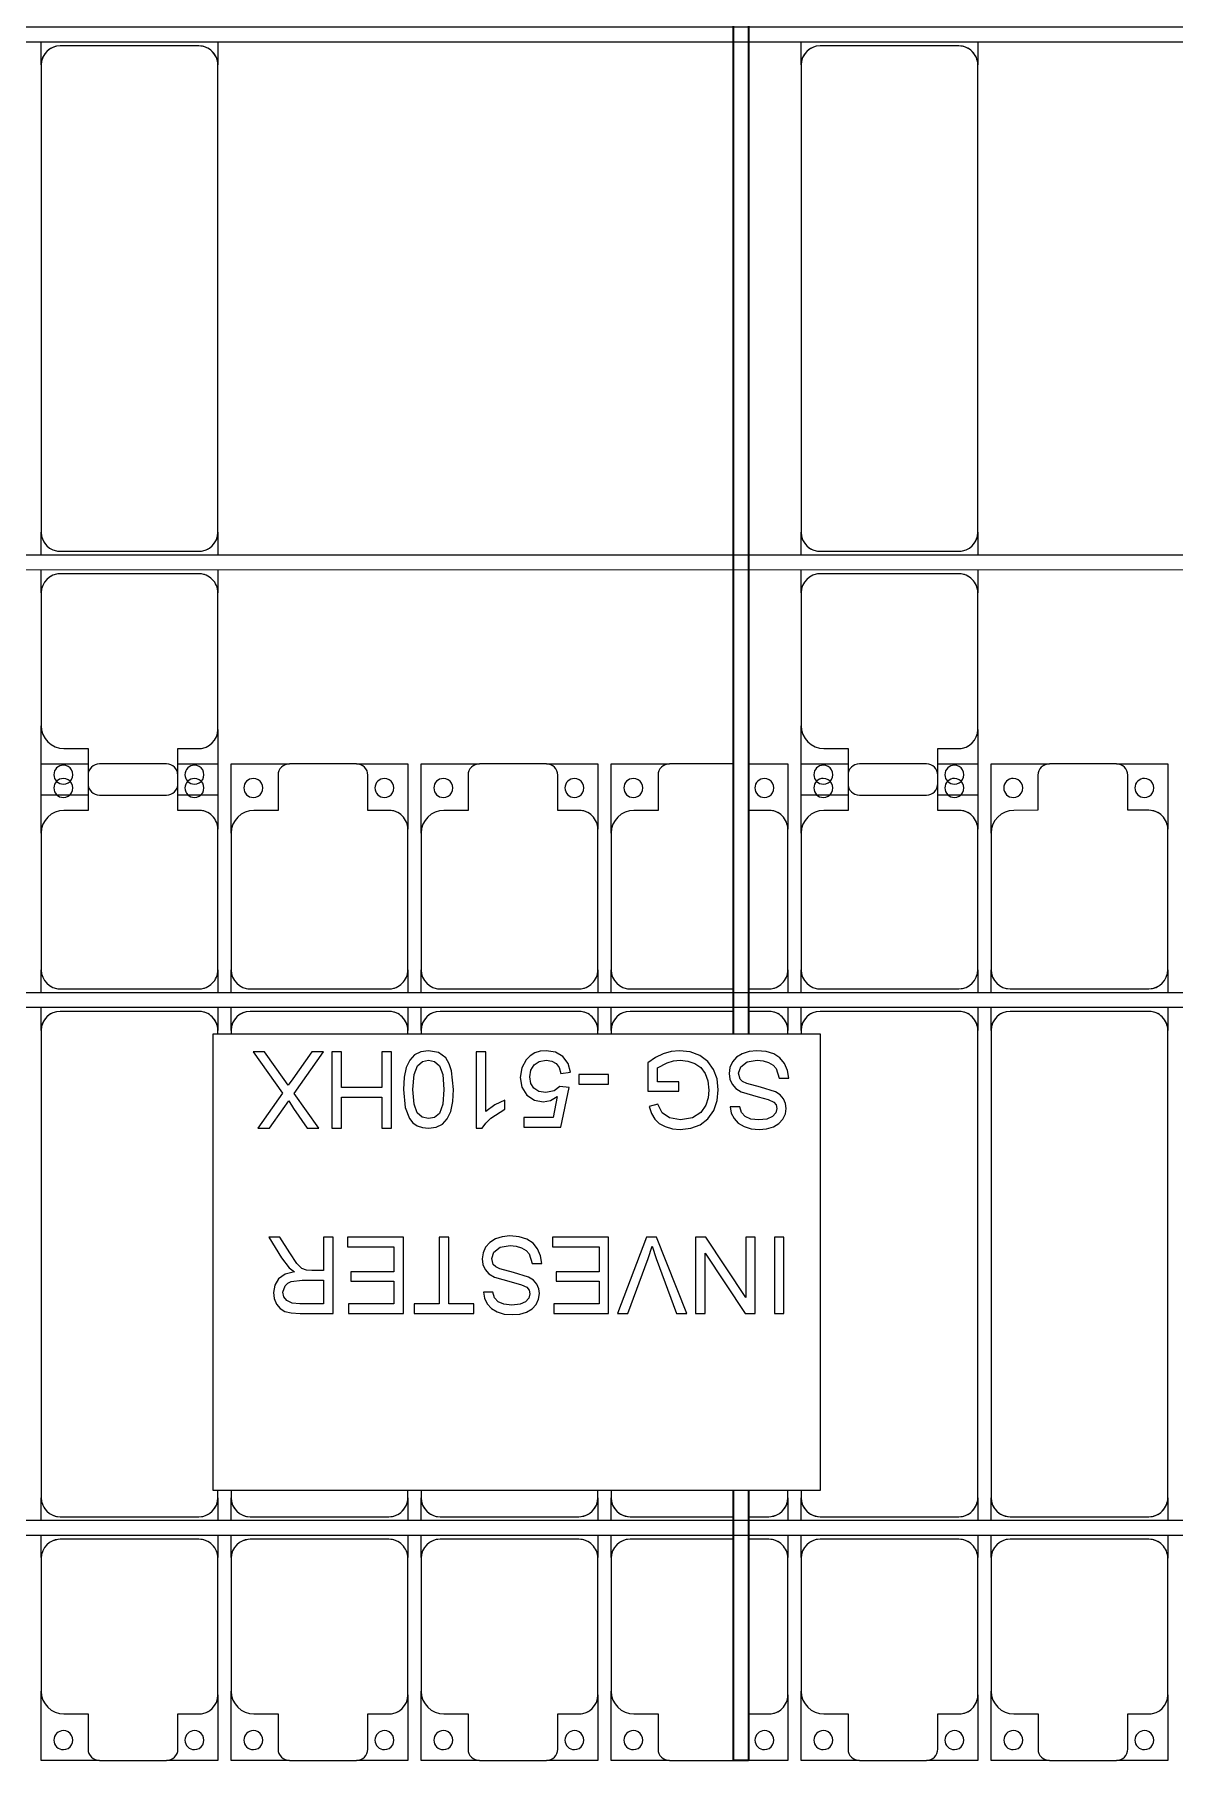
# Model space of a CAD drawing. Header units: millimetres. Extents: x -201615 to 10595, y 61217 to 115919.
# Drawn here: x -148133 to -145133, y 69547 to 74092 of the extents above; entities that cross this region are included whole.
import ezdxf

# ---------------------------------------------------------------- set-up
doc = ezdxf.new("R2010")
doc.units = ezdxf.units.MM
doc.layers.add('A-GENM', color=13, linetype='Continuous', lineweight=9)
doc.layers.add('S-BEAM', color=12, linetype='Continuous', lineweight=9)

# ---------------------------------------------------------------- blocks, each defined once
blk = doc.blocks.new('Dải phao đi lại kèm đỡ invester - DẢI PHAO ĐI LẠI-39446-BỐ TRÍ KHUNG KẾT CẤU BÈ PIN 03')
at = {"layer": 'A-GENM', "color": 7}
for p, q in [((45758.4, 1312.2), (45881.8, 1312.2)), ((45758.4, 1129.7), (45758.4, 1312.2)), ((45881.8, 1282.2), (45881.8, 1189.7)), ((46088.2, 1312.2), (45911.8, 1312.2)), ((46118.2, 1312.2), (46223.4, 1312.2)), ((46118.2, 1189.7), (46118.2, 1282.2)), ((46223.4, 1312.2), (46223.4, 1139.7)), ((46258.4, 1312.2), (46411.8, 1312.2)), ((46258.4, 1129.7), (46258.4, 1312.2)), ((46381.8, 1282.2), (46381.8, 1189.7)), ((46588.2, 1312.2), (46411.8, 1312.2)), ((46588.2, 1312.2), (46723.4, 1312.2)), ((46618.2, 1189.7), (46618.2, 1282.2)), ((46723.4, 1312.2), (46723.4, 1139.7)), ((46758.4, 1312.2), (46911.8, 1312.2)), ((46758.4, 1129.7), (46758.4, 1312.2)), ((46881.8, 1282.2), (46881.8, 1189.7)), ((47088.2, 1312.2), (46911.8, 1312.2)), ((47088.2, 1312.2), (47223.4, 1312.2)), ((47118.2, 1189.7), (47118.2, 1282.2)), ((47223.4, 1312.2), (47223.4, 1139.7)), ((47258.4, 1312.2), (47411.8, 1312.2)), ((47258.4, 1129.7), (47258.4, 1312.2)), ((47381.8, 1282.2), (47381.8, 1189.7)), ((47580, 1312.2), (47411.8, 1312.2)), ((47620, 1312.2), (47723.4, 1312.2)), ((47723.4, 1312.2), (47723.4, 1139.7)), ((47758.4, 1312.2), (47881.8, 1312.2)), ((47758.4, 1129.7), (47758.4, 1312.2)), ((47881.8, 1282.2), (47881.8, 1189.7)), ((48088.2, 1312.2), (47911.8, 1312.2)), ((48118.2, 1312.2), (48223.4, 1312.2)), ((48118.2, 1189.7), (48118.2, 1282.2)), ((48223.4, 1312.2), (48223.4, 1139.7)), ((48258.4, 1312.2), (48411.8, 1312.2)), ((48258.4, 1129.7), (48258.4, 1312.2)), ((48381.8, 1282.2), (48381.8, 1189.7)), ((48588.2, 1312.2), (48411.8, 1312.2)), ((48588.2, 1312.2), (48723.4, 1312.2)), ((48618.2, 1189.7), (48618.2, 1282.2)), ((48723.4, 1312.2), (48723.4, 1139.7)), ((45881.8, 1189.7), (45818.4, 1189.7)), ((46173.4, 1189.7), (46118.2, 1189.7)), ((46381.8, 1189.7), (46318.4, 1189.7)), ((46673.4, 1189.7), (46618.2, 1189.7)), ((46881.8, 1189.7), (46818.4, 1189.7)), ((47173.4, 1189.7), (47118.2, 1189.7)), ((47381.8, 1189.7), (47318.4, 1189.7)), ((47673.4, 1189.7), (47620, 1189.7)), ((47881.8, 1189.7), (47818.4, 1189.7)), ((48173.4, 1189.7), (48118.2, 1189.7)), ((48381.8, 1189.7), (48318.4, 1189.7)), ((48673.4, 1189.7), (48618.2, 1189.7)), ((46223.4, 769.7), (46223.4, 1139.7)), ((46723.4, 769.7), (46723.4, 1139.7)), ((47223.4, 769.7), (47223.4, 1139.7)), ((47723.4, 769.7), (47723.4, 1139.7)), ((48223.4, 769.7), (48223.4, 1139.7)), ((48723.4, 769.7), (48723.4, 1139.7)), ((45758.4, 1129.7), (45758.4, 769.7)), ((46258.4, 1129.7), (46258.4, 769.7)), ((46758.4, 1129.7), (46758.4, 769.7)), ((47258.4, 1129.7), (47258.4, 769.7)), ((47758.4, 1129.7), (47758.4, 769.7)), ((48258.4, 1129.7), (48258.4, 769.7)), ((45758.4, 710.3), (45758.4, 769.7)), ((46223.4, 769.7), (46223.4, 710.3)), ((46258.4, 710.3), (46258.4, 769.7)), ((46723.4, 769.7), (46723.4, 710.3)), ((46758.4, 710.3), (46758.4, 769.7)), ((47223.4, 769.7), (47223.4, 710.3)), ((47258.4, 710.3), (47258.4, 769.7)), ((47723.4, 769.7), (47723.4, 710.3)), ((47758.4, 710.3), (47758.4, 769.7)), ((48223.4, 769.7), (48223.4, 710.3)), ((48258.4, 710.3), (48258.4, 769.7)), ((48723.4, 769.7), (48723.4, 710.3)), ((45808.4, 719.7), (46173.4, 719.7)), ((46308.4, 719.7), (46673.4, 719.7)), ((46808.4, 719.7), (47173.4, 719.7)), ((47308.4, 719.7), (47580, 719.7)), ((47620, 719.7), (47673.4, 719.7)), ((47808.4, 719.7), (48173.4, 719.7)), ((48308.4, 719.7), (48673.4, 719.7)), ((45758.4, 610.3), (45758.4, 670.3)), ((46173.4, 660.3), (45808.4, 660.3)), ((46223.4, 670.3), (46223.4, 610.3)), ((46258.4, 610.3), (46258.4, 670.3)), ((46673.4, 660.3), (46308.4, 660.3)), ((46723.4, 670.3), (46723.4, 610.3)), ((46758.4, 610.3), (46758.4, 670.3)), ((47173.4, 660.3), (46808.4, 660.3)), ((47223.4, 670.3), (47223.4, 610.3)), ((47258.4, 610.3), (47258.4, 670.3)), ((47580, 660.3), (47308.4, 660.3)), ((47673.4, 660.3), (47620, 660.3)), ((47723.4, 670.3), (47723.4, 610.3)), ((47758.4, 610.3), (47758.4, 670.3)), ((48173.4, 660.3), (47808.4, 660.3)), ((48223.4, 670.3), (48223.4, 610.3)), ((48258.4, 610.3), (48258.4, 670.3)), ((48673.4, 660.3), (48308.4, 660.3)), ((48723.4, 670.3), (48723.4, 610.3)), ((45758.4, 610.3), (45758.4, -620.3)), ((46223.4, 600), (46223.4, 610.3)), ((46258.4, 610.3), (46258.4, 600)), ((46723.4, 600), (46723.4, 610.3)), ((46758.4, 610.3), (46758.4, 600)), ((47223.4, 600), (47223.4, 610.3)), ((47258.4, 610.3), (47258.4, 600)), ((47723.4, 600), (47723.4, 610.3)), ((47758.4, 610.3), (47758.4, 600)), ((48223.4, -620.3), (48223.4, 610.3)), ((48258.4, 610.3), (48258.4, -620.3)), ((48723.4, -620.3), (48723.4, 610.3)), ((45758.4, -679.7), (45758.4, -620.3)), ((46223.4, -620.3), (46223.4, -600)), ((46223.4, -620.3), (46223.4, -679.7)), ((46258.4, -600), (46258.4, -620.3)), ((46258.4, -679.7), (46258.4, -620.3)), ((46723.4, -620.3), (46723.4, -600)), ((46723.4, -620.3), (46723.4, -679.7)), ((46758.4, -600), (46758.4, -620.3)), ((46758.4, -679.7), (46758.4, -620.3)), ((47223.4, -620.3), (47223.4, -600)), ((47223.4, -620.3), (47223.4, -679.7)), ((47258.4, -600), (47258.4, -620.3)), ((47258.4, -679.7), (47258.4, -620.3)), ((47723.4, -620.3), (47723.4, -600)), ((47723.4, -620.3), (47723.4, -679.7)), ((47758.4, -600), (47758.4, -620.3)), ((47758.4, -679.7), (47758.4, -620.3)), ((48223.4, -620.3), (48223.4, -679.7)), ((48258.4, -679.7), (48258.4, -620.3)), ((48723.4, -620.3), (48723.4, -679.7)), ((45808.4, -670.3), (46173.4, -670.3)), ((46308.4, -670.3), (46673.4, -670.3)), ((46808.4, -670.3), (47173.4, -670.3)), ((47308.4, -670.3), (47580, -670.3)), ((47620, -670.3), (47673.4, -670.3)), ((47808.4, -670.3), (48173.4, -670.3)), ((48308.4, -670.3), (48673.4, -670.3)), ((45758.4, -777.9), (45758.4, -719.7)), ((46223.4, -719.7), (46223.4, -777.9)), ((46258.4, -777.9), (46258.4, -719.7)), ((46723.4, -719.7), (46723.4, -777.9)), ((46758.4, -777.9), (46758.4, -719.7)), ((47223.4, -719.7), (47223.4, -777.9)), ((47258.4, -777.9), (47258.4, -719.7)), ((47723.4, -719.7), (47723.4, -777.9)), ((47758.4, -777.9), (47758.4, -719.7)), ((48223.4, -719.7), (48223.4, -777.9)), ((48258.4, -777.9), (48258.4, -719.7)), ((48723.4, -719.7), (48723.4, -779.7)), ((46173.4, -729.7), (45808.4, -729.7)), ((46673.4, -729.7), (46308.4, -729.7)), ((47173.4, -729.7), (46808.4, -729.7)), ((47580, -729.7), (47308.4, -729.7)), ((47673.4, -729.7), (47620, -729.7)), ((48173.4, -729.7), (47808.4, -729.7)), ((48673.4, -729.7), (48308.4, -729.7)), ((45758.4, -779.7), (45758.4, -1129.7)), ((46223.4, -1139.7), (46223.4, -779.7)), ((46258.4, -779.7), (46258.4, -1129.7)), ((46723.4, -1139.7), (46723.4, -779.7)), ((46758.4, -779.7), (46758.4, -1129.7)), ((47223.4, -1139.7), (47223.4, -779.7)), ((47258.4, -779.7), (47258.4, -1129.7)), ((47723.4, -1139.7), (47723.4, -779.7)), ((47758.4, -779.7), (47758.4, -1129.7)), ((48223.4, -1139.7), (48223.4, -779.7)), ((48258.4, -779.7), (48258.4, -1129.7)), ((48723.4, -1139.7), (48723.4, -779.7)), ((45758.4, -1312.2), (45758.4, -1129.7)), ((46258.4, -1312.2), (46258.4, -1129.7)), ((46758.4, -1312.2), (46758.4, -1129.7)), ((47258.4, -1312.2), (47258.4, -1129.7)), ((47758.4, -1312.2), (47758.4, -1129.7)), ((48258.4, -1312.2), (48258.4, -1129.7)), ((46223.4, -1139.7), (46223.4, -1312.2)), ((46723.4, -1139.7), (46723.4, -1312.2)), ((47223.4, -1139.7), (47223.4, -1312.2)), ((47723.4, -1139.7), (47723.4, -1312.2)), ((48223.4, -1139.7), (48223.4, -1312.2)), ((48723.4, -1139.7), (48723.4, -1312.2)), ((45818.4, -1189.7), (45881.8, -1189.7)), ((45881.8, -1189.7), (45881.8, -1282.2)), ((46118.2, -1282.2), (46118.2, -1189.7)), ((46118.2, -1189.7), (46173.4, -1189.7)), ((46318.4, -1189.7), (46381.8, -1189.7)), ((46381.8, -1189.7), (46381.8, -1282.2)), ((46618.2, -1282.2), (46618.2, -1189.7)), ((46618.2, -1189.7), (46673.4, -1189.7)), ((46818.4, -1189.7), (46881.8, -1189.7)), ((46881.8, -1189.7), (46881.8, -1282.2)), ((47118.2, -1282.2), (47118.2, -1189.7)), ((47118.2, -1189.7), (47173.4, -1189.7)), ((47318.4, -1189.7), (47381.8, -1189.7)), ((47381.8, -1189.7), (47381.8, -1282.2)), ((47620, -1189.7), (47673.4, -1189.7)), ((47818.4, -1189.7), (47881.8, -1189.7)), ((47881.8, -1189.7), (47881.8, -1282.2)), ((48118.2, -1282.2), (48118.2, -1189.7)), ((48118.2, -1189.7), (48173.4, -1189.7)), ((48318.4, -1189.7), (48381.8, -1189.7)), ((48381.8, -1189.7), (48381.8, -1282.2)), ((48618.2, -1282.2), (48618.2, -1189.7)), ((48618.2, -1189.7), (48673.4, -1189.7)), ((45911.8, -1312.2), (45758.4, -1312.2)), ((45911.8, -1312.2), (46088.2, -1312.2)), ((46223.4, -1312.2), (46088.2, -1312.2)), ((46411.8, -1312.2), (46258.4, -1312.2)), ((46411.8, -1312.2), (46588.2, -1312.2)), ((46723.4, -1312.2), (46588.2, -1312.2)), ((46911.8, -1312.2), (46758.4, -1312.2)), ((46911.8, -1312.2), (47088.2, -1312.2)), ((47223.4, -1312.2), (47088.2, -1312.2)), ((47411.8, -1312.2), (47258.4, -1312.2)), ((47411.8, -1312.2), (47580, -1312.2)), ((47723.4, -1312.2), (47620, -1312.2)), ((47911.8, -1312.2), (47758.4, -1312.2)), ((47911.8, -1312.2), (48088.2, -1312.2)), ((48223.4, -1312.2), (48088.2, -1312.2)), ((48411.8, -1312.2), (48258.4, -1312.2)), ((48411.8, -1312.2), (48588.2, -1312.2)), ((48723.4, -1312.2), (48588.2, -1312.2))]:
    blk.add_line(p, q, dxfattribs=at)
for centre, radius, start, end in [((45816.8, 1248.6), 25, 90, 270), ((45816.8, 1248.6), 25, 270, 90), ((45911.8, 1282.2), 30, 90, 180), ((46088.2, 1282.2), 30, 0, 90), ((46161.8, 1248.6), 25, 90, 270), ((46161.8, 1248.6), 25, 270, 90), ((46316.8, 1248.6), 25, 90, 270), ((46316.8, 1248.6), 25, 270, 90), ((46411.8, 1282.2), 30, 90, 180), ((46411.8, 1282.2), 30, 90, 135), ((46588.2, 1282.2), 30, 0, 90), ((46588.2, 1282.2), 30, 45, 90), ((46661.8, 1248.6), 25, 90, 270), ((46661.8, 1248.6), 25, 270, 90), ((46816.8, 1248.6), 25, 90, 270), ((46816.8, 1248.6), 25, 270, 90), ((46911.8, 1282.2), 30, 90, 180), ((46911.8, 1282.2), 30, 90, 135), ((47088.2, 1282.2), 30, 360, 90), ((47088.2, 1282.2), 30, 45, 90), ((47161.8, 1248.6), 25, 90, 270), ((47161.8, 1248.6), 25, 270, 90), ((47316.8, 1248.6), 25, 90, 270), ((47316.8, 1248.6), 25, 270, 90), ((47411.8, 1282.2), 30, 90, 180), ((47411.8, 1282.2), 30, 90, 135), ((47661.8, 1248.6), 25, 90, 270), ((47661.8, 1248.6), 25, 270, 90), ((47816.8, 1248.6), 25, 90, 270), ((47816.8, 1248.6), 25, 270, 90), ((47911.8, 1282.2), 30, 90, 180), ((48088.2, 1282.2), 30, 0, 90), ((48161.8, 1248.6), 25, 90, 270), ((48161.8, 1248.6), 25, 270, 90), ((48316.8, 1248.6), 25, 90, 270), ((48316.8, 1248.6), 25, 270, 90), ((48411.8, 1282.2), 30, 90, 180), ((48411.8, 1282.2), 30, 90, 135), ((48588.2, 1282.2), 30, 0, 90), ((48588.2, 1282.2), 30, 45, 90), ((48661.8, 1248.6), 25, 90, 270), ((48661.8, 1248.6), 25, 270, 90), ((45818.4, 1129.7), 60, 90, 180), ((46173.4, 1139.7), 50, 360, 90), ((46173.4, 1139.7), 50, 60, 90), ((46318.4, 1129.7), 60, 90, 180), ((46673.4, 1139.7), 50, 0, 90), ((46673.4, 1139.7), 50, 60, 90), ((46818.4, 1129.7), 60, 90, 180), ((47173.4, 1139.7), 50, 360, 90), ((47173.4, 1139.7), 50, 60, 90), ((47318.4, 1129.7), 60, 90, 180), ((47673.4, 1139.7), 50, 360, 90), ((47673.4, 1139.7), 50, 60, 90), ((47818.4, 1129.7), 60, 90, 180), ((48173.4, 1139.7), 50, 360, 90), ((48173.4, 1139.7), 50, 60, 90), ((48318.4, 1129.7), 60, 90, 180), ((48673.4, 1139.7), 50, 0, 90), ((48673.4, 1139.7), 50, 60, 90), ((45808.4, 769.7), 50, 180, 270), ((46173.4, 769.7), 50, 270, 0), ((46308.4, 769.7), 50, 180, 270), ((46673.4, 769.7), 50, 270, 0), ((46808.4, 769.7), 50, 180, 270), ((47173.4, 769.7), 50, 270, 0), ((47308.4, 769.7), 50, 180, 270), ((47673.4, 769.7), 50, 270, 0), ((47808.4, 769.7), 50, 180, 270), ((48173.4, 769.7), 50, 270, 360), ((48308.4, 769.7), 50, 180, 270), ((48673.4, 769.7), 50, 270, 360), ((45808.4, 769.7), 50, 240, 270), ((46173.4, 769.7), 50, 270, 300), ((46308.4, 769.7), 50, 240, 270), ((46673.4, 769.7), 50, 270, 300), ((46808.4, 769.7), 50, 240, 270), ((47173.4, 769.7), 50, 270, 300), ((47308.4, 769.7), 50, 240, 270), ((47673.4, 769.7), 50, 270, 300), ((47808.4, 769.7), 50, 240, 270), ((48173.4, 769.7), 50, 270, 300), ((48308.4, 769.7), 50, 240, 270), ((48673.4, 769.7), 50, 270, 300), ((45808.4, 610.3), 50, 90, 180), ((45808.4, 610.3), 50, 105, 165), ((46173.4, 610.3), 50, 360, 90), ((46173.4, 610.3), 50, 60, 90), ((46173.4, 610.3), 50, 15, 45), ((46308.4, 610.3), 50, 90, 180), ((46308.4, 610.3), 50, 135, 165), ((46308.4, 610.3), 50, 105, 131.7572), ((46673.4, 610.3), 50, 0, 90), ((46673.4, 610.3), 50, 60, 90), ((46673.4, 610.3), 50, 15, 45), ((46808.4, 610.3), 50, 90, 180), ((46808.4, 610.3), 50, 105, 165), ((47173.4, 610.3), 50, 360, 90), ((47173.4, 610.3), 50, 60, 90), ((47173.4, 610.3), 50, 15, 45), ((47308.4, 610.3), 50, 90, 180), ((47308.4, 610.3), 50, 105, 165), ((47673.4, 610.3), 50, 360, 90), ((47673.4, 610.3), 50, 60, 90), ((47673.4, 610.3), 50, 15, 45), ((47808.4, 610.3), 50, 90, 180), ((47808.4, 610.3), 50, 105, 165), ((48173.4, 610.3), 50, 360, 90), ((48173.4, 610.3), 50, 60, 90), ((48173.4, 610.3), 50, 15, 45), ((48308.4, 610.3), 50, 90, 180), ((48308.4, 610.3), 50, 105, 165), ((48673.4, 610.3), 50, 360, 90), ((48673.4, 610.3), 50, 60, 90), ((48673.4, 610.3), 50, 15, 45), ((45808.4, -620.3), 50, 180, 270), ((46173.4, -620.3), 50, 270, 360), ((46173.4, -620.3), 50, 315, 345), ((46308.4, -620.3), 50, 180, 270), ((46673.4, -620.3), 50, 270, 0), ((46673.4, -620.3), 50, 315, 345), ((46808.4, -620.3), 50, 180, 270), ((47173.4, -620.3), 50, 270, 360), ((47173.4, -620.3), 50, 315, 345), ((47308.4, -620.3), 50, 180, 270), ((47673.4, -620.3), 50, 270, 360), ((47673.4, -620.3), 50, 315, 345), ((47808.4, -620.3), 50, 180, 270), ((48173.4, -620.3), 50, 270, 0), ((48173.4, -620.3), 50, 315, 345), ((48308.4, -620.3), 50, 180, 270), ((48673.4, -620.3), 50, 270, 0), ((48673.4, -620.3), 50, 315, 345), ((45808.4, -620.3), 50, 210, 270), ((46173.4, -620.3), 50, 270, 300), ((46308.4, -620.3), 50, 210, 270), ((46673.4, -620.3), 50, 270, 300), ((46808.4, -620.3), 50, 210, 270), ((47173.4, -620.3), 50, 270, 300), ((47308.4, -620.3), 50, 210, 270), ((47673.4, -620.3), 50, 270, 300), ((47808.4, -620.3), 50, 210, 270), ((48173.4, -620.3), 50, 270, 300), ((48308.4, -620.3), 50, 210, 270), ((48673.4, -620.3), 50, 270, 300), ((45808.4, -779.7), 50, 90, 180), ((45808.4, -779.7), 50, 90, 120), ((46173.4, -779.7), 50, 360, 90), ((46173.4, -779.7), 50, 60, 90), ((46308.4, -779.7), 50, 90, 180), ((46308.4, -779.7), 50, 90, 120), ((46673.4, -779.7), 50, 0, 90), ((46673.4, -779.7), 50, 60, 90), ((46808.4, -779.7), 50, 90, 180), ((46808.4, -779.7), 50, 90, 120), ((47173.4, -779.7), 50, 360, 90), ((47173.4, -779.7), 50, 60, 90), ((47308.4, -779.7), 50, 90, 180), ((47308.4, -779.7), 50, 90, 120), ((47673.4, -779.7), 50, 0, 90), ((47673.4, -779.7), 50, 60, 90), ((47808.4, -779.7), 50, 90, 180), ((47808.4, -779.7), 50, 90, 120), ((48173.4, -779.7), 50, 360, 90), ((48173.4, -779.7), 50, 60, 90), ((48308.4, -779.7), 50, 90, 180), ((48308.4, -779.7), 50, 90, 120), ((48673.4, -779.7), 50, 360, 90), ((48673.4, -779.7), 50, 60, 90), ((45818.4, -1129.7), 60, 180, 270), ((46318.4, -1129.7), 60, 180, 270), ((46818.4, -1129.7), 60, 180, 270), ((47318.4, -1129.7), 60, 180, 270), ((47818.4, -1129.7), 60, 180, 270), ((48318.4, -1129.7), 60, 180, 270), ((46173.4, -1139.7), 50, 270, 360), ((46673.4, -1139.7), 50, 270, 360), ((47173.4, -1139.7), 50, 270, 360), ((47673.4, -1139.7), 50, 270, 0), ((48173.4, -1139.7), 50, 270, 0), ((48673.4, -1139.7), 50, 270, 360), ((46173.4, -1139.7), 50, 270, 300), ((46673.4, -1139.7), 50, 270, 300), ((47173.4, -1139.7), 50, 270, 300), ((47673.4, -1139.7), 50, 270, 300), ((48173.4, -1139.7), 50, 270, 300), ((48673.4, -1139.7), 50, 270, 300), ((45816.8, -1258.6), 25, 90, 270), ((45816.8, -1258.6), 25, 270, 90), ((46161.8, -1258.6), 25, 90, 270), ((46161.8, -1258.6), 25, 270, 90), ((46316.8, -1258.6), 25, 90, 270), ((46316.8, -1258.6), 25, 270, 90), ((46661.8, -1258.6), 25, 90, 270), ((46661.8, -1258.6), 25, 270, 90), ((46816.8, -1258.6), 25, 90, 270), ((46816.8, -1258.6), 25, 270, 90), ((47161.8, -1258.6), 25, 90, 270), ((47161.8, -1258.6), 25, 270, 90), ((47316.8, -1258.6), 25, 90, 270), ((47316.8, -1258.6), 25, 270, 90), ((47661.8, -1258.6), 25, 90, 270), ((47661.8, -1258.6), 25, 270, 90), ((47816.8, -1258.6), 25, 90, 270), ((47816.8, -1258.6), 25, 270, 90), ((48161.8, -1258.6), 25, 90, 270), ((48161.8, -1258.6), 25, 270, 90), ((48316.8, -1258.6), 25, 90, 270), ((48316.8, -1258.6), 25, 270, 90), ((48661.8, -1258.6), 25, 90, 270), ((48661.8, -1258.6), 25, 270, 90), ((45911.8, -1282.2), 30, 180, 270), ((45911.8, -1282.2), 30, 225, 270), ((46088.2, -1282.2), 30, 270, 0), ((46088.2, -1282.2), 30, 270, 315), ((46411.8, -1282.2), 30, 180, 270), ((46411.8, -1282.2), 30, 225, 270), ((46588.2, -1282.2), 30, 270, 360), ((46588.2, -1282.2), 30, 270, 315), ((46911.8, -1282.2), 30, 180, 270), ((46911.8, -1282.2), 30, 225, 270), ((47088.2, -1282.2), 30, 270, 360), ((47088.2, -1282.2), 30, 270, 315), ((47411.8, -1282.2), 30, 180, 270), ((47411.8, -1282.2), 30, 225, 270), ((47911.8, -1282.2), 30, 180, 270), ((47911.8, -1282.2), 30, 225, 270), ((48088.2, -1282.2), 30, 270, 0), ((48088.2, -1282.2), 30, 270, 315), ((48411.8, -1282.2), 30, 180, 270), ((48411.8, -1282.2), 30, 225, 270), ((48588.2, -1282.2), 30, 270, 0), ((48588.2, -1282.2), 30, 270, 315)]:
    blk.add_arc(centre, radius, start, end, dxfattribs=at)
blk = doc.blocks.new('Dai phao do pin - DẢI PHAO ĐỠ PIN-16696-BỐ TRÍ KHUNG KẾT CẤU BÈ PIN 03')
at = {"layer": 'A-GENM', "color": 7}
for p, q in [((-1312.2, 241.6), (-1129.7, 241.6)), ((-1312.2, 118.2), (-1312.2, 241.6)), ((-779.7, 241.6), (-1129.7, 241.6)), ((-779.7, 241.6), (-719.7, 241.6)), ((-679.7, 241.6), (-620.3, 241.6)), ((610.3, 241.6), (-620.3, 241.6)), ((610.3, 241.6), (670.3, 241.6)), ((-729.7, -173.4), (-729.7, 191.6)), ((-670.3, 191.6), (-670.3, -173.4)), ((660.3, -173.4), (660.3, 191.6)), ((-1189.7, 181.6), (-1189.7, 118.2)), ((-1189.7, 118.2), (-1282.2, 118.2)), ((-1312.2, 88.2), (-1312.2, -88.2)), ((-1312.2, -223.4), (-1312.2, -118.2)), ((-1282.2, -118.2), (-1189.7, -118.2)), ((-1189.7, -118.2), (-1189.7, -173.4)), ((-1139.7, -223.4), (-1312.2, -223.4)), ((-1139.7, -223.4), (-779.7, -223.4)), ((-719.7, -223.4), (-779.7, -223.4)), ((-620.3, -223.4), (-679.7, -223.4)), ((-620.3, -223.4), (610.3, -223.4)), ((670.3, -223.4), (610.3, -223.4))]:
    blk.add_line(p, q, dxfattribs=at)
for centre, radius, start, end in [((-1129.7, 181.6), 60, 90, 180), ((-779.7, 191.6), 50, 360, 90), ((-620.3, 191.6), 50, 90, 180), ((-620.3, 191.6), 50, 120, 180), ((610.3, 191.6), 50, 360, 90), ((610.3, 191.6), 50, 15, 75), ((-1258.6, 183.2), 25, 0, 180), ((-1258.6, 183.2), 25, 180, 0), ((-779.7, 191.6), 50, 360, 30), ((-1282.2, 88.2), 30, 90, 180), ((-1282.2, -88.2), 30, 180, 270), ((-1258.6, -161.8), 25, 0, 180), ((-1258.6, -161.8), 25, 180, 0), ((-1139.7, -173.4), 50, 180, 270), ((-1139.7, -173.4), 50, 180, 210), ((-779.7, -173.4), 50, 270, 360), ((-779.7, -173.4), 50, 330, 360), ((-620.3, -173.4), 50, 180, 270), ((-620.3, -173.4), 50, 180, 210), ((610.3, -173.4), 50, 270, 360), ((610.3, -173.4), 50, 330, 360), ((-620.3, -173.4), 50, 225, 255), ((610.3, -173.4), 50, 285, 315)]:
    blk.add_arc(centre, radius, start, end, dxfattribs=at)
blk = doc.blocks.new('Dầm C52 - Dầm C52-37700-BỐ TRÍ KHUNG KẾT CẤU BÈ PIN 03')
at = {"layer": 'S-BEAM', "color": 1, "lineweight": 18}
for p, q in [((-50562.7, 20), (50562.7, 20)), ((50562.7, -20), (-50562.7, -20))]:
    blk.add_line(p, q, dxfattribs=at)
blk = doc.blocks.new('Dầm C52 - Hộp 40x60-V27-BỐ TRÍ KHUNG KẾT CẤU BÈ PIN 03')
at = {"layer": 'S-BEAM', "color": 3, "lineweight": 35}
for p, q in [((-19602.5, -20), (-19602.5, 20)), ((-19602.5, 20), (-18890.4, 20)), ((-17690.4, 20), (19602.5, 20)), ((-18890.4, -20), (-19602.5, -20)), ((19602.5, -20), (-17690.4, -20))]:
    blk.add_line(p, q, dxfattribs=at)
blk = doc.blocks.new('Invester - SG -510HX-35113-BỐ TRÍ KHUNG KẾT CẤU BÈ PIN 03')
at = {"layer": 'A-GENM', "color": 7}
for p, q in [((800, 600), (-800, 600)), ((-800, 600), (-800, -600)), ((800, -600), (800, 600)), ((-8, 136.5), (-25.7, 131.4)), ((11.6, 138.2), (-8, 136.5)), ((32.8, 136.5), (11.6, 138.2)), ((51.3, 131.1), (32.8, 136.5)), ((-678.2, 135.1), (-703.4, 135.1)), ((-703.4, 135.1), (-703.4, -65.8)), ((-678.2, -65.8), (-678.2, 135.1)), ((-601.1, 135.1), (-628, 135.1)), ((-628, 135.1), (-628, -65.8)), ((-602.9, -65.8), (-602.9, 93.4)), ((-602.9, 93.4), (-497.9, -65.8)), ((-496.2, -24.1), (-601.1, 135.1)), ((-471, 135.1), (-496.2, 135.1)), ((-496.2, 135.1), (-496.2, -24.1)), ((-471, -65.8), (-471, 135.1)), ((-420.8, 135.1), (-447.7, 135.1)), ((-447.7, 135.1), (-367.8, -65.8)), ((-367.3, -9.6), (-420.8, 135.1)), ((-292.1, 135.1), (-345.8, -9.6)), ((-341.9, -65.8), (-265.3, 135.1)), ((-265.3, 135.1), (-292.1, 135.1)), ((-97.5, 135.1), (-241.9, 135.1)), ((-241.9, 135.1), (-241.9, -65.8)), ((-216.8, 50.3), (-216.8, 110)), ((-216.8, 110), (-97.5, 110)), ((-97.5, 110), (-97.5, 135.1)), ((-57.6, 97.6), (-59.8, 82.9)), ((-51.1, 111.3), (-57.6, 97.6)), ((-40.4, 123), (-51.1, 111.3)), ((-25.7, 131.4), (-40.4, 123)), ((-34.7, 83.7), (-31.9, 95)), ((-31.9, 95), (-23.4, 104.5)), ((-23.4, 104.5), (-8.8, 111)), ((-8.8, 111), (12.5, 113.1)), ((12.5, 113.1), (33.4, 111)), ((33.4, 111), (48.4, 104.4)), ((48.4, 104.4), (58, 93.6)), ((66.5, 122.2), (51.3, 131.1)), ((58, 93.6), (62.6, 78.6)), ((77.8, 110), (66.5, 122.2)), ((84.9, 95.2), (77.8, 110)), ((87.7, 78.6), (84.9, 95.2)), ((269.8, 135.1), (112.9, 135.1)), ((112.9, 135.1), (112.9, 110)), ((112.9, 110), (178.8, 110)), ((178.8, 110), (178.8, -65.8)), ((203.9, -65.8), (203.9, 110)), ((203.9, 110), (269.8, 110)), ((269.8, 110), (269.8, 135.1)), ((442.5, 135.1), (298.1, 135.1)), ((298.1, 135.1), (298.1, -65.8)), ((323.2, 50.3), (323.2, 110)), ((323.2, 110), (442.5, 110)), ((442.5, 110), (442.5, 135.1)), ((569.9, 135.1), (483.3, 135.1)), ((483.3, 135.1), (483.3, -65.8)), ((508.4, 47.2), (508.4, 110)), ((508.4, 110), (570.9, 110)), ((593.1, 133.8), (569.9, 135.1)), ((570.9, 110), (590.8, 107.8)), ((590.8, 107.8), (604.5, 101.3)), ((610.1, 129.7), (593.1, 133.8)), ((604.5, 101.3), (612.5, 91.4)), ((622.4, 122.2), (610.1, 129.7)), ((612.5, 91.4), (615.1, 79.2)), ((632, 110.5), (622.4, 122.2)), ((638.2, 96), (632, 110.5)), ((640.2, 80.1), (638.2, 96)), ((-103.8, 50.3), (-216.8, 50.3)), ((-103.8, 25.2), (-103.8, 50.3)), ((-59.8, 82.9), (-58, 69.8)), ((-58, 69.8), (-52.8, 58)), ((-52.8, 58), (-43.9, 47.7)), ((-43.9, 47.7), (-31.4, 39.3)), ((-32.7, 74), (-34.7, 83.7)), ((-26.7, 66.2), (-32.7, 74)), ((-12.5, 59.3), (-26.7, 66.2)), ((14.3, 52.2), (-12.5, 59.3)), ((58.8, 39.6), (14.3, 52.2)), ((62.6, 78.6), (87.7, 78.6)), ((436.2, 50.3), (323.2, 50.3)), ((436.2, 25.2), (436.2, 50.3)), ((564.6, 47.2), (508.4, 47.2)), ((593.3, 50.8), (564.6, 47.2)), ((602.7, 55.4), (593.3, 50.8)), ((609.6, 62.1), (602.7, 55.4)), ((615.1, 79.2), (609.6, 62.1)), ((626.6, 43.9), (636.8, 60.3)), ((636.8, 60.3), (640.2, 80.1)), ((-216.8, -40.7), (-216.8, 25.2)), ((-216.8, 25.2), (-103.8, 25.2)), ((-66.1, 3.3), (-63.1, -17)), ((-41, 3.3), (-66.1, 3.3)), ((-32.9, -21.9), (-41, 3.3)), ((-31.4, 39.3), (8, 26.9)), ((8, 26.9), (44.5, 17.3)), ((44.5, 17.3), (55.2, 12.1)), ((55.2, 12.1), (61.6, 5.9)), ((73.1, 30.5), (58.8, 39.6)), ((61.6, 5.9), (65.8, -9.8)), ((83.1, 19.3), (73.1, 30.5)), ((88.9, 6), (83.1, 19.3)), ((90.9, -9.1), (88.9, 6)), ((323.2, -40.7), (323.2, 25.2)), ((323.2, 25.2), (436.2, 25.2)), ((508.4, -65.8), (508.4, 22.1)), ((508.4, 22.1), (538.7, 22.1)), ((538.7, 22.1), (553.3, 21.2)), ((553.3, 21.2), (565.2, 16.4)), ((565.2, 16.4), (578.5, 3.4)), ((578.5, 3.4), (597.4, -24.2)), ((584.6, 25.2), (609.3, 31.9)), ((598.9, 14.5), (584.6, 25.2)), ((619.2, -11.4), (598.9, 14.5)), ((609.3, 31.9), (626.6, 43.9)), ((-356.5, -42.3), (-367.3, -9.6)), ((-345.8, -9.6), (-356.5, -42.3)), ((-94.3, -40.7), (-216.8, -40.7)), ((-94.3, -65.8), (-94.3, -40.7)), ((-63.1, -17), (-55.2, -35.1)), ((-55.2, -35.1), (-43, -49.9)), ((-24.7, -30.8), (-32.9, -21.9)), ((-13.1, -37.8), (-24.7, -30.8)), ((1.1, -42.3), (-13.1, -37.8)), ((17, -43.8), (1.1, -42.3)), ((43.3, -39.2), (17, -43.8)), ((60.2, -26.6), (43.3, -39.2)), ((65.8, -9.8), (60.2, -26.6)), ((70.9, -51.7), (81.9, -39.2)), ((81.9, -39.2), (88.6, -24.6)), ((88.6, -24.6), (90.9, -9.1)), ((445.6, -40.7), (323.2, -40.7)), ((445.6, -65.8), (445.6, -40.7)), ((597.4, -24.2), (623.5, -65.8)), ((652.7, -65.8), (619.2, -11.4)), ((-703.4, -65.8), (-678.2, -65.8)), ((-628, -65.8), (-602.9, -65.8)), ((-497.9, -65.8), (-471, -65.8)), ((-367.8, -65.8), (-341.9, -65.8)), ((-241.9, -65.8), (-94.3, -65.8)), ((-43, -49.9), (-26.9, -60.5)), ((-26.9, -60.5), (-6.6, -66.8)), ((-6.6, -66.8), (18, -68.9)), ((18, -68.9), (38, -67)), ((38, -67), (56, -61.1)), ((56, -61.1), (70.9, -51.7)), ((178.8, -65.8), (203.9, -65.8)), ((298.1, -65.8), (445.6, -65.8)), ((483.3, -65.8), (508.4, -65.8)), ((623.5, -65.8), (652.7, -65.8)), ((-675.5, -356.5), (-690.2, -364.9)), ((-657.8, -351.4), (-675.5, -356.5)), ((-638.3, -349.7), (-657.8, -351.4)), ((-617.1, -351.4), (-638.3, -349.7)), ((-598.5, -356.8), (-617.1, -351.4)), ((-583.3, -365.7), (-598.5, -356.8)), ((-483.3, -362), (-503.5, -377.5)), ((-458.6, -352.7), (-483.3, -362)), ((-430.4, -349.7), (-458.6, -352.7)), ((-409.7, -351.4), (-430.4, -349.7)), ((-391.1, -356.8), (-409.7, -351.4)), ((-375.4, -365.3), (-391.1, -356.8)), ((-116.3, -355.9), (-138.3, -459.5)), ((-19, -355.9), (-116.3, -355.9)), ((-19, -381), (-19, -355.9)), ((90.4, -352.8), (81.5, -365.9)), ((106.6, -352.8), (90.4, -352.8)), ((106.6, -553.7), (106.6, -352.8)), ((212, -355.5), (195.5, -363.7)), ((232.1, -352.8), (212, -355.5)), ((247.6, -354.4), (232.1, -352.8)), ((261.5, -359.3), (247.6, -354.4)), ((273.1, -367.2), (261.5, -359.3)), ((354.6, -352.8), (329.5, -352.8)), ((329.5, -352.8), (329.5, -553.7)), ((354.6, -434.4), (354.6, -352.8)), ((486.4, -352.8), (461.3, -352.8)), ((461.3, -352.8), (461.3, -434.4)), ((486.4, -553.7), (486.4, -352.8)), ((551, -352.8), (521, -352.8)), ((521, -352.8), (585.8, -444.2)), ((587.6, -404.3), (551, -352.8)), ((650.5, -352.8), (614.3, -403.9)), ((616.2, -444.6), (681.1, -352.8)), ((681.1, -352.8), (650.5, -352.8)), ((-707.5, -390.3), (-709.6, -405)), ((-709.6, -405), (-707.9, -418.1)), ((-700.9, -376.6), (-707.5, -390.3)), ((-690.2, -364.9), (-700.9, -376.6)), ((-684.5, -404.2), (-681.7, -392.9)), ((-682.5, -413.9), (-684.5, -404.2)), ((-681.7, -392.9), (-673.2, -383.4)), ((-673.2, -383.4), (-658.6, -376.9)), ((-658.6, -376.9), (-637.3, -374.8)), ((-637.3, -374.8), (-616.4, -376.9)), ((-616.4, -376.9), (-601.4, -383.5)), ((-601.4, -383.5), (-591.8, -394.3)), ((-591.8, -394.3), (-587.2, -409.3)), ((-572, -377.9), (-583.3, -365.7)), ((-564.9, -392.7), (-572, -377.9)), ((-562.1, -409.3), (-564.9, -392.7)), ((-518.5, -399.6), (-527.6, -425.9)), ((-503.5, -377.5), (-518.5, -399.6)), ((-497.7, -413.8), (-484.8, -394.4)), ((-484.8, -394.4), (-462.9, -380.2)), ((-462.9, -380.2), (-430.8, -374.8)), ((-430.8, -374.8), (-402.5, -379.8)), ((-402.5, -379.8), (-383, -393.2)), ((-383, -393.2), (-371.5, -416.4)), ((-363.6, -376.7), (-375.4, -365.3)), ((-354.8, -391.3), (-363.6, -376.7)), ((-348.4, -409.9), (-354.8, -391.3)), ((-106.8, -436.4), (-96, -381)), ((-96, -381), (-19, -381)), ((68, -379.5), (31.2, -403)), ((31.2, -403), (31.2, -426.8)), ((57.7, -414.1), (81.5, -397.1)), ((81.5, -365.9), (68, -379.5)), ((81.5, -397.1), (81.5, -553.7)), ((173.6, -397.1), (168.1, -422.7)), ((182.8, -377.5), (173.6, -397.1)), ((195.5, -363.7), (182.8, -377.5)), ((194.4, -415.8), (203.5, -391.3)), ((203.5, -391.3), (216.1, -381.3)), ((216.1, -381.3), (231.9, -377.9)), ((231.9, -377.9), (248.5, -381.7)), ((248.5, -381.7), (261.6, -393.2)), ((261.6, -393.2), (270.1, -416.2)), ((281.7, -377.9), (273.1, -367.2)), ((293.5, -407.7), (281.7, -377.9)), ((298.1, -454.9), (293.5, -407.7)), ((599.9, -424.4), (587.6, -404.3)), ((614.3, -403.9), (599.9, -424.4)), ((-707.9, -418.1), (-702.6, -429.9)), ((-702.6, -429.9), (-693.7, -440.2)), ((-693.7, -440.2), (-681.2, -448.6)), ((-676.5, -421.7), (-682.5, -413.9)), ((-681.2, -448.6), (-641.9, -461)), ((-662.3, -428.6), (-676.5, -421.7)), ((-635.5, -435.7), (-662.3, -428.6)), ((-591.1, -448.3), (-635.5, -435.7)), ((-576.8, -457.4), (-591.1, -448.3)), ((-587.2, -409.3), (-562.1, -409.3)), ((-527.6, -425.9), (-530.7, -454.2)), ((-530.7, -454.2), (-527.6, -482.3)), ((-505.6, -453.2), (-503.6, -432.7)), ((-503.2, -477.2), (-505.6, -453.2)), ((-503.6, -432.7), (-497.7, -413.8)), ((-345.5, -450.1), (-427.1, -450.1)), ((-427.1, -450.1), (-427.1, -475.2)), ((-371.5, -416.4), (-348.4, -409.9)), ((-345.5, -525.2), (-345.5, -450.1)), ((-113.2, -462.7), (-99.1, -451.3)), ((-88.9, -425.5), (-106.8, -436.4)), ((-99.1, -451.3), (-77, -447)), ((-70.1, -421.9), (-88.9, -425.5)), ((-77, -447), (-58.4, -449.7)), ((-46.6, -426.4), (-70.1, -421.9)), ((-58.4, -449.7), (-45.2, -457.9)), ((-27.1, -439.9), (-46.6, -426.4)), ((-14, -460.4), (-27.1, -439.9)), ((31.2, -426.8), (57.7, -414.1)), ((168.1, -422.7), (166.2, -454.9)), ((191.3, -454.8), (194.4, -415.8)), ((270.1, -416.2), (273, -454.8)), ((461.3, -434.4), (354.6, -434.4)), ((585.8, -444.2), (508.4, -553.7)), ((693.6, -553.7), (616.2, -444.6)), ((-715.9, -484.6), (-712.9, -504.9)), ((-690.8, -484.6), (-715.9, -484.6)), ((-682.7, -509.8), (-690.8, -484.6)), ((-641.9, -461), (-605.3, -470.6)), ((-605.3, -470.6), (-594.6, -475.8)), ((-594.6, -475.8), (-588.2, -482)), ((-584.1, -497.7), (-589.6, -514.5)), ((-588.2, -482), (-584.1, -497.7)), ((-566.8, -468.6), (-576.8, -457.4)), ((-560.9, -481.9), (-566.8, -468.6)), ((-561.2, -512.5), (-558.9, -497)), ((-558.9, -497), (-560.9, -481.9)), ((-527.6, -482.3), (-518.4, -507.6)), ((-496.1, -497), (-503.2, -477.2)), ((-484.6, -512.3), (-496.1, -497)), ((-427.1, -475.2), (-370.6, -475.2)), ((-370.6, -475.2), (-370.6, -511.5)), ((-163.4, -468.9), (-241.9, -468.9)), ((-241.9, -468.9), (-241.9, -494.1)), ((-241.9, -494.1), (-163.4, -494.1)), ((-163.4, -494.1), (-163.4, -468.9)), ((-116.3, -497.2), (-141.4, -500.3)), ((-138.3, -459.5), (-113.2, -462.7)), ((-111.7, -512.3), (-116.3, -497.2)), ((-45.2, -457.9), (-37.3, -470.8)), ((-34.7, -487.7), (-37.5, -505.7)), ((-37.3, -470.8), (-34.7, -487.7)), ((-9.6, -486.2), (-14, -460.4)), ((-13.5, -511.3), (-9.6, -486.2)), ((166.2, -454.9), (171.2, -503.7)), ((194.3, -494.3), (191.3, -454.8)), ((203.1, -517.2), (194.3, -494.3)), ((270, -494.3), (261.2, -517.1)), ((273, -454.8), (270, -494.3)), ((290.8, -512.4), (296.2, -486.8)), ((296.2, -486.8), (298.1, -454.9)), ((354.6, -553.7), (354.6, -459.5)), ((354.6, -459.5), (461.3, -459.5)), ((461.3, -459.5), (461.3, -553.7)), ((539, -553.7), (589.4, -482.4)), ((589.4, -482.4), (601.1, -465.9)), ((601.1, -465.9), (611.8, -481)), ((611.8, -481), (663.5, -553.7)), ((-712.9, -504.9), (-705.1, -523)), ((-705.1, -523), (-692.8, -537.8)), ((-692.8, -537.8), (-676.7, -548.4)), ((-674.6, -518.7), (-682.7, -509.8)), ((-662.9, -525.7), (-674.6, -518.7)), ((-648.7, -530.2), (-662.9, -525.7)), ((-632.8, -531.7), (-648.7, -530.2)), ((-606.6, -527.1), (-632.8, -531.7)), ((-589.6, -514.5), (-606.6, -527.1)), ((-593.8, -549), (-578.9, -539.6)), ((-578.9, -539.6), (-567.9, -527.1)), ((-567.9, -527.1), (-561.2, -512.5)), ((-518.4, -507.6), (-503.2, -528.8)), ((-503.2, -528.8), (-482, -544.2)), ((-468.7, -523.2), (-484.6, -512.3)), ((-482, -544.2), (-456.5, -553.7)), ((-450.1, -529.6), (-468.7, -523.2)), ((-430.4, -531.7), (-450.1, -529.6)), ((-413, -530.1), (-430.4, -531.7)), ((-396, -525.3), (-413, -530.1)), ((-370.6, -511.5), (-396, -525.3)), ((-385.8, -548.9), (-365.3, -539)), ((-365.3, -539), (-345.5, -525.2)), ((-141.4, -500.3), (-135.3, -523.4)), ((-135.3, -523.4), (-121.8, -541.4)), ((-121.8, -541.4), (-102.2, -553)), ((-103.7, -523.1), (-111.7, -512.3)), ((-92.2, -529.6), (-103.7, -523.1)), ((-77.4, -531.7), (-92.2, -529.6)), ((-59.4, -528.7), (-77.4, -531.7)), ((-45.9, -519.7), (-59.4, -528.7)), ((-47.9, -550.8), (-35.8, -543.3)), ((-37.5, -505.7), (-45.9, -519.7)), ((-35.8, -543.3), (-25.3, -532.8)), ((-25.3, -532.8), (-13.5, -511.3)), ((171.2, -503.7), (177.5, -522.6)), ((177.5, -522.6), (186.2, -537.7)), ((186.2, -537.7), (206.1, -552.1)), ((216.3, -528.1), (203.1, -517.2)), ((232.1, -531.7), (216.3, -528.1)), ((248, -528.1), (232.1, -531.7)), ((261.2, -517.1), (248, -528.1)), ((268.9, -545.8), (281.6, -532)), ((281.6, -532), (290.8, -512.4)), ((-676.7, -548.4), (-656.4, -554.7)), ((-656.4, -554.7), (-631.8, -556.8)), ((-631.8, -556.8), (-611.8, -554.9)), ((-611.8, -554.9), (-593.8, -549)), ((-456.5, -553.7), (-428.4, -556.8)), ((-428.4, -556.8), (-406.8, -554.9)), ((-406.8, -554.9), (-385.8, -548.9)), ((-102.2, -553), (-77.5, -556.8)), ((-77.5, -556.8), (-61.9, -555.3)), ((-61.9, -555.3), (-47.9, -550.8)), ((81.5, -553.7), (106.6, -553.7)), ((206.1, -552.1), (232.1, -556.8)), ((232.1, -556.8), (252.4, -554.1)), ((252.4, -554.1), (268.9, -545.8)), ((329.5, -553.7), (354.6, -553.7)), ((461.3, -553.7), (486.4, -553.7)), ((508.4, -553.7), (539, -553.7)), ((663.5, -553.7), (693.6, -553.7)), ((-800, -600), (800, -600))]:
    blk.add_line(p, q, dxfattribs=at)
blk = doc.blocks.new('HOBANMONG_BEPIN 3_rvt-1-BỐ TRÍ KHUNG KẾT CẤU BÈ PIN 03')
at = {"layer": 'A-GENM', "lineweight": 9}
for name, p, rotation in [('Dai phao do pin - DẢI PHAO ĐỠ PIN-16696-BỐ TRÍ KHUNG KẾT CẤU BÈ PIN 03', (-147874.4, 73401.6), 90.00075860989254), ('Dai phao do pin - DẢI PHAO ĐỠ PIN-16696-BỐ TRÍ KHUNG KẾT CẤU BÈ PIN 03', (-145874.4, 73401.6), 90.00075860989254), ('Dải phao đi lại kèm đỡ invester - DẢI PHAO ĐI LẠI-39446-BỐ TRÍ KHUNG KẾT CẤU BÈ PIN 03', (-193874.4, 70858.8), 0.0007586094741477002), ('Invester - SG -510HX-35113-BỐ TRÍ KHUNG KẾT CẤU BÈ PIN 03', (-146864.6, 70859.4), 180.0007586099545)]:
    blk.add_blockref(name, p, dxfattribs=dict(at, rotation=rotation))
at = {"layer": 'S-BEAM', "lineweight": 9}
for name, p, rotation in [('Dầm C52 - Hộp 40x60-V27-BỐ TRÍ KHUNG KẾT CẤU BÈ PIN 03', (-146274.6, 89149.8), 90.00075860989091), ('Dầm C52 - Dầm C52-37700-BỐ TRÍ KHUNG KẾT CẤU BÈ PIN 03', (-143908.8, 74092), 180.0007586094741), ('Dầm C52 - Dầm C52-37700-BỐ TRÍ KHUNG KẾT CẤU BÈ PIN 03', (-143908.8, 72702), 180.0007586094741), ('Dầm C52 - Dầm C52-37700-BỐ TRÍ KHUNG KẾT CẤU BÈ PIN 03', (-143908.7, 71549.8), 180.0007586094741), ('Dầm C52 - Dầm C52-37700-BỐ TRÍ KHUNG KẾT CẤU BÈ PIN 03', (-143908.7, 70159.8), 180.0007586094741)]:
    blk.add_blockref(name, p, dxfattribs=dict(at, rotation=rotation))

msp = doc.modelspace()

# ---------------------------------------------------------------- block references
at = {"lineweight": 5}
msp.add_blockref('HOBANMONG_BEPIN 3_rvt-1-BỐ TRÍ KHUNG KẾT CẤU BÈ PIN 03', (0, 0), dxfattribs=at)

doc.saveas('drawing.dxf')
